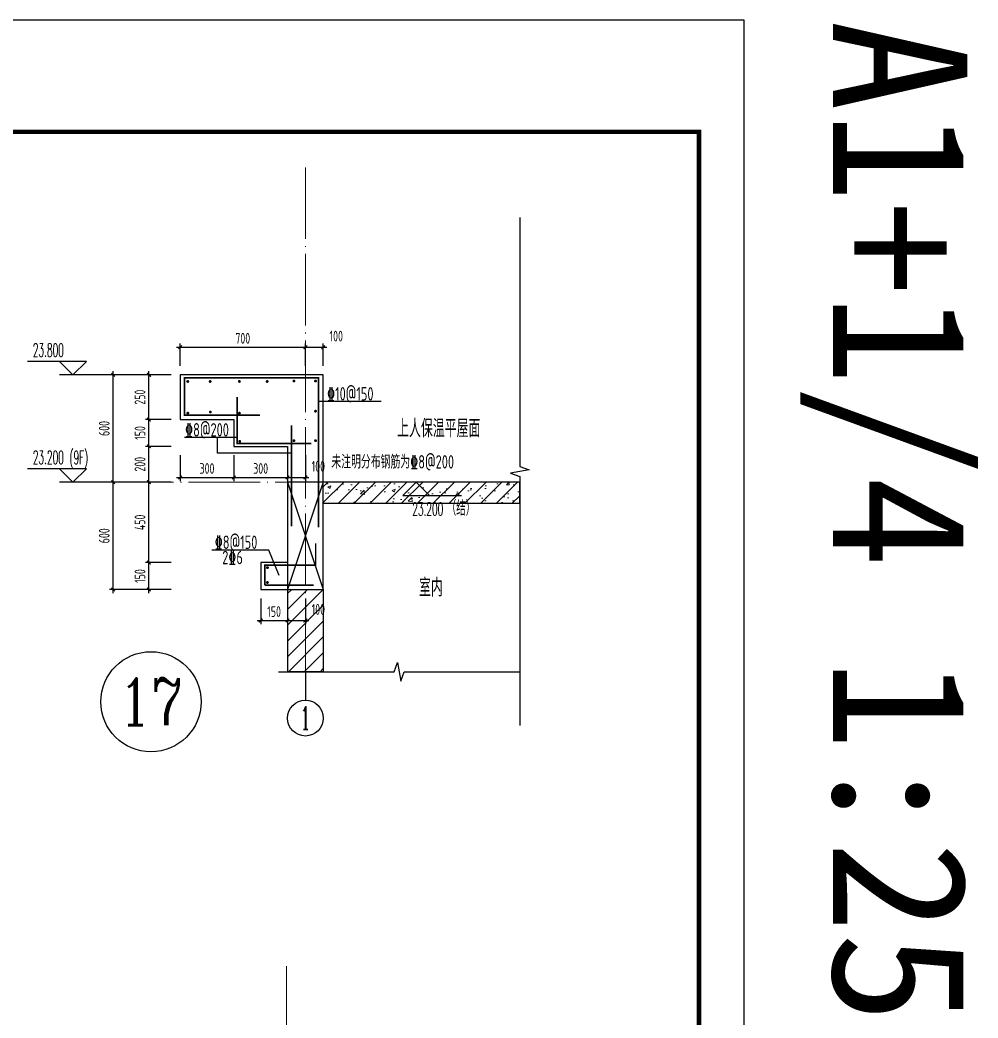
# Model space of a CAD drawing. Extents: x -1712635 to -854203, y -534641 to -21985.
# Drawn here: x -883123 to -877766, y -148463 to -142882 of the extents above; entities that cross this region are included whole.
import ezdxf
from ezdxf.enums import TextEntityAlignment as Align

# ---------------------------------------------------------------- set-up
doc = ezdxf.new("R2010")
doc.units = 0
doc.header["$LTSCALE"] = 1000
doc.linetypes.add('DOTE', pattern=[2.42, 2, -0.2, 0.02, -0.2])
doc.layers.get('0').update_dxf_attribs({"linetype": 'CONTINUOUS'})
doc.layers.get('Defpoints').update_dxf_attribs({"linetype": 'CONTINUOUS'})
for name, color, linetype in [('A-AXIS_TEXT', 7, 'CONTINUOUS'), ('AXIS', 3, 'CONTINUOUS'), ('DIM', 2, 'CONTINUOUS'), ('DIM_ELEV', 3, 'CONTINUOUS'), ('DIM_SYMB', 3, 'CONTINUOUS'), ('PUB_TEXT', 2, 'CONTINUOUS'), ('REIN', 6, 'CONTINUOUS'), ('S-大样-砼线', 7, 'CONTINUOUS'), ('S-引出线', 40, 'CONTINUOUS'), ('TEXT', 2, 'CONTINUOUS'), ('WALL', 2, 'CONTINUOUS'), ('yichutu', 7, 'CONTINUOUS')]:
    doc.layers.add(name, color=color, linetype=linetype)
for name, color, linetype, lineweight in [('AXIS_TEXT', 7, 'CONTINUOUS', 20), ('DOTE', 19, 'DOTE', 9), ('PUB_HATCH', 8, 'CONTINUOUS', 9), ('图框', 9, 'CONTINUOUS', 18)]:
    doc.layers.add(name, color=color, linetype=linetype, lineweight=lineweight)
doc.styles.add('_TCH_AXIS', font='COMPLEX', dxfattribs={"bigfont": 'GBCBIG'})
doc.styles.add('_TCH_DIM', font='SIMPLEX.shx', dxfattribs={"width": 0.7, "bigfont": 'GBCBIG.shx'})
doc.styles.add('_TCH_LABEL', font='simhei.ttf')
doc.styles.add('COMPLEX', font='COMPLEX')
doc.styles.add('TSSD_DIMENSION', font='Tssdeng.shx', dxfattribs={"width": 0.7, "bigfont": 'tssdchn.shx'})
doc.styles.add('TSSD_REIN', font='tssdeng.shx', dxfattribs={"width": 0.7, "height": 300, "bigfont": 'tssdchn.shx'})
doc.dimstyles.new('TSSD_20_20', dxfattribs={"dimtxt": 60, "dimasz": 20, "dimexe": 20, "dimexo": 50, "dimgap": 20, "dimtad": 1, "dimdec": 0, "dimzin": 0, "dimdsep": 46, "dimtxsty": 'TSSD_DIMENSION', "dimblk": 'ARCHTICK', "dimblk1": 'ARCHTICK', "dimblk2": 'ARCHTICK', "dimcen": 0, "dimdle": 20, "dimclrt": 7, "dimadec": 0, "dimazin": 0, "dimtfac": 1, "dimtdec": 0, "dimtix": 1, "dimtmove": 2, "dimatfit": 3, "dimfxl": 0, "dimtolj": 1, "dimtzin": 0, "dimarcsym": 0})

# ---------------------------------------------------------------- blocks, each defined once
blk = doc.blocks.new('GFDDDDRG')
at = {"layer": '图框'}
blk.add_lwpolyline([(923310, -107437), (923310, -159999), (893610, -159999), (893610, -107437)], close=True, dxfattribs=at)
blk.add_lwpolyline([(923310, -107437), (923310, -159999), (893610, -159999), (893610, -107437)], close=True, dxfattribs=at)
at = {"layer": '图框', "const_width": 50}
blk.add_lwpolyline([(894110, -159499), (922810, -159499), (922810, -108687), (894110, -108687)], close=True, dxfattribs=at)
blk = doc.blocks.new('yct-1051-594-26275-14850-25-1002.0')
at = {"layer": 'yichutu', "color": 7}
blk.add_lwpolyline([(0, 0), (0, 14850), (26275, 14850), (26275, 0)], close=True, dxfattribs=at)
at = {"layer": 'yichutu', "color": 7, "style": '_TCH_LABEL'}
blk.add_text('A1+1/4 1:25', height=750, dxfattribs=at).set_placement((0, 15350))
blk = doc.blocks.new('_ArchTick')
at = {"color": 0, "const_width": 0.35}
blk.add_lwpolyline([(-0.5, -0.5), (0.5, 0.5)], dxfattribs=at)
blk = doc.blocks.new('*D3675')
at = {"layer": 'Defpoints', "color": 0}
for p in [(-881776.8, -146066.5), (-881626.8, -146066.5), (-881626.8, -146240.2)]:
    blk.add_point(p, dxfattribs=at)
at = {"layer": 'DIM', "color": 0, "lineweight": -2}
for p, q in [((-881776.8, -146116.5), (-881776.8, -146260.2)), ((-881626.8, -146116.5), (-881626.8, -146260.2)), ((-881796.8, -146240.2), (-881606.8, -146240.2))]:
    blk.add_line(p, q, dxfattribs=at)
at = {"layer": 'DIM', "color": 0, "lineweight": -2, "xscale": 20, "yscale": 20, "zscale": 20, "rotation": 180}
blk.add_blockref('_ArchTick', (-881776.8, -146240.2), dxfattribs=at)
at = {"layer": 'DIM', "color": 0, "lineweight": -2, "xscale": 20, "yscale": 20, "zscale": 20}
blk.add_blockref('_ArchTick', (-881626.8, -146240.2), dxfattribs=at)
at = {"layer": 'DIM', "color": 7, "insert": (-881701.8, -146190.2), "char_height": 60, "attachment_point": 5, "style": 'TSSD_DIMENSION'}
blk.add_mtext('\\A1;150', dxfattribs=at)
blk = doc.blocks.new('*D3676')
at = {"layer": 'Defpoints', "color": 0}
for p in [(-881626.8, -146066.5), (-881526.8, -146066.5), (-881526.8, -146240.2)]:
    blk.add_point(p, dxfattribs=at)
at = {"layer": 'DIM', "color": 0, "lineweight": -2}
for p, q in [((-881626.8, -146116.5), (-881626.8, -146260.2)), ((-881526.8, -146116.5), (-881526.8, -146260.2)), ((-881646.8, -146240.2), (-881506.8, -146240.2))]:
    blk.add_line(p, q, dxfattribs=at)
at = {"layer": 'DIM', "color": 0, "lineweight": -2, "xscale": 20, "yscale": 20, "zscale": 20, "rotation": 180}
blk.add_blockref('_ArchTick', (-881626.8, -146240.2), dxfattribs=at)
at = {"layer": 'DIM', "color": 0, "lineweight": -2, "xscale": 20, "yscale": 20, "zscale": 20}
blk.add_blockref('_ArchTick', (-881526.8, -146240.2), dxfattribs=at)
at = {"layer": 'DIM', "color": 7, "insert": (-881454.4, -146178), "char_height": 60, "attachment_point": 5, "style": 'TSSD_DIMENSION'}
blk.add_mtext('\\A1;100', dxfattribs=at)
blk = doc.blocks.new('*D3677')
at = {"layer": 'Defpoints', "color": 0}
for p in [(-882226.8, -145266.5), (-881926.8, -145266.5), (-881926.8, -145440.2)]:
    blk.add_point(p, dxfattribs=at)
at = {"layer": 'DIM', "color": 0, "lineweight": -2}
for p, q in [((-882226.8, -145316.5), (-882226.8, -145460.2)), ((-881926.8, -145316.5), (-881926.8, -145460.2)), ((-882246.8, -145440.2), (-881906.8, -145440.2))]:
    blk.add_line(p, q, dxfattribs=at)
at = {"layer": 'DIM', "color": 0, "lineweight": -2, "xscale": 20, "yscale": 20, "zscale": 20, "rotation": 180}
blk.add_blockref('_ArchTick', (-882226.8, -145440.2), dxfattribs=at)
at = {"layer": 'DIM', "color": 0, "lineweight": -2, "xscale": 20, "yscale": 20, "zscale": 20}
blk.add_blockref('_ArchTick', (-881926.8, -145440.2), dxfattribs=at)
at = {"layer": 'DIM', "color": 7, "insert": (-882076.8, -145390.2), "char_height": 60, "attachment_point": 5, "style": 'TSSD_DIMENSION'}
blk.add_mtext('\\A1;300', dxfattribs=at)
blk = doc.blocks.new('*D3678')
at = {"layer": 'Defpoints', "color": 0}
for p in [(-881926.8, -145266.5), (-881626.8, -145266.5), (-881626.8, -145440.2)]:
    blk.add_point(p, dxfattribs=at)
at = {"layer": 'DIM', "color": 0, "lineweight": -2}
for p, q in [((-881926.8, -145316.5), (-881926.8, -145460.2)), ((-881626.8, -145316.5), (-881626.8, -145460.2)), ((-881946.8, -145440.2), (-881606.8, -145440.2))]:
    blk.add_line(p, q, dxfattribs=at)
at = {"layer": 'DIM', "color": 0, "lineweight": -2, "xscale": 20, "yscale": 20, "zscale": 20, "rotation": 180}
blk.add_blockref('_ArchTick', (-881926.8, -145440.2), dxfattribs=at)
at = {"layer": 'DIM', "color": 0, "lineweight": -2, "xscale": 20, "yscale": 20, "zscale": 20}
blk.add_blockref('_ArchTick', (-881626.8, -145440.2), dxfattribs=at)
at = {"layer": 'DIM', "color": 7, "insert": (-881776.8, -145390.2), "char_height": 60, "attachment_point": 5, "style": 'TSSD_DIMENSION'}
blk.add_mtext('\\A1;300', dxfattribs=at)
blk = doc.blocks.new('*D3679')
at = {"layer": 'Defpoints', "color": 0}
for p in [(-881626.8, -145266.5), (-881526.8, -145266.5), (-881526.8, -145440.2)]:
    blk.add_point(p, dxfattribs=at)
at = {"layer": 'DIM', "color": 0, "lineweight": -2}
for p, q in [((-881626.8, -145316.5), (-881626.8, -145460.2)), ((-881526.8, -145316.5), (-881526.8, -145460.2)), ((-881646.8, -145440.2), (-881506.8, -145440.2))]:
    blk.add_line(p, q, dxfattribs=at)
at = {"layer": 'DIM', "color": 0, "lineweight": -2, "xscale": 20, "yscale": 20, "zscale": 20, "rotation": 180}
blk.add_blockref('_ArchTick', (-881626.8, -145440.2), dxfattribs=at)
at = {"layer": 'DIM', "color": 0, "lineweight": -2, "xscale": 20, "yscale": 20, "zscale": 20}
blk.add_blockref('_ArchTick', (-881526.8, -145440.2), dxfattribs=at)
at = {"layer": 'DIM', "color": 7, "insert": (-881454.4, -145378), "char_height": 60, "attachment_point": 5, "style": 'TSSD_DIMENSION'}
blk.add_mtext('\\A1;100', dxfattribs=at)
blk = doc.blocks.new('*D3680')
at = {"layer": 'Defpoints', "color": 0}
for p in [(-881526.8, -144712.3), (-882226.8, -144866.5), (-881526.8, -144866.5)]:
    blk.add_point(p, dxfattribs=at)
at = {"layer": 'DIM', "color": 0, "lineweight": -2}
for p, q in [((-882226.8, -144816.5), (-882226.8, -144692.3)), ((-881526.8, -144816.5), (-881526.8, -144692.3)), ((-882246.8, -144712.3), (-881506.8, -144712.3))]:
    blk.add_line(p, q, dxfattribs=at)
at = {"layer": 'DIM', "color": 0, "lineweight": -2, "xscale": 20, "yscale": 20, "zscale": 20, "rotation": 180}
blk.add_blockref('_ArchTick', (-882226.8, -144712.3), dxfattribs=at)
at = {"layer": 'DIM', "color": 0, "lineweight": -2, "xscale": 20, "yscale": 20, "zscale": 20}
blk.add_blockref('_ArchTick', (-881526.8, -144712.3), dxfattribs=at)
at = {"layer": 'DIM', "color": 7, "insert": (-881876.8, -144662.3), "char_height": 60, "attachment_point": 5, "style": 'TSSD_DIMENSION'}
blk.add_mtext('\\A1;700', dxfattribs=at)
blk = doc.blocks.new('*D3681')
at = {"layer": 'Defpoints', "color": 0}
for p in [(-881426.8, -144712.3), (-881526.8, -144866.5), (-881426.8, -144866.5)]:
    blk.add_point(p, dxfattribs=at)
at = {"layer": 'DIM', "color": 0, "lineweight": -2}
for p, q in [((-881526.8, -144816.5), (-881526.8, -144692.3)), ((-881426.8, -144816.5), (-881426.8, -144692.3)), ((-881546.8, -144712.3), (-881406.8, -144712.3))]:
    blk.add_line(p, q, dxfattribs=at)
at = {"layer": 'DIM', "color": 0, "lineweight": -2, "xscale": 20, "yscale": 20, "zscale": 20, "rotation": 180}
blk.add_blockref('_ArchTick', (-881526.8, -144712.3), dxfattribs=at)
at = {"layer": 'DIM', "color": 0, "lineweight": -2, "xscale": 20, "yscale": 20, "zscale": 20}
blk.add_blockref('_ArchTick', (-881426.8, -144712.3), dxfattribs=at)
at = {"layer": 'DIM', "color": 7, "insert": (-881354.4, -144650.1), "char_height": 60, "attachment_point": 5, "style": 'TSSD_DIMENSION'}
blk.add_mtext('\\A1;100', dxfattribs=at)
blk = doc.blocks.new('*D3682')
at = {"layer": 'Defpoints', "color": 0}
for p in [(-882401.4, -144866.5), (-882226.8, -144866.5), (-882226.8, -145116.5)]:
    blk.add_point(p, dxfattribs=at)
at = {"layer": 'DIM', "color": 0, "lineweight": -2}
for p, q in [((-882401.4, -145136.5), (-882401.4, -144846.5)), ((-882276.8, -144866.5), (-882421.4, -144866.5)), ((-882276.8, -145116.5), (-882421.4, -145116.5))]:
    blk.add_line(p, q, dxfattribs=at)
at = {"layer": 'DIM', "color": 0, "lineweight": -2, "xscale": 20, "yscale": 20, "zscale": 20}
for p, rotation in [((-882401.4, -144866.5), 90), ((-882401.4, -145116.5), 270)]:
    blk.add_blockref('_ArchTick', p, dxfattribs=dict(at, rotation=rotation))
at = {"layer": 'DIM', "color": 7, "insert": (-882451.4, -144991.5), "char_height": 60, "attachment_point": 5, "rotation": 90, "style": 'TSSD_DIMENSION'}
blk.add_mtext('\\A1;250', dxfattribs=at)
blk = doc.blocks.new('*D3683')
at = {"layer": 'Defpoints', "color": 0}
for p in [(-882401.4, -145116.5), (-882226.8, -145116.5), (-882226.8, -145266.5)]:
    blk.add_point(p, dxfattribs=at)
at = {"layer": 'DIM', "color": 0, "lineweight": -2}
for p, q in [((-882276.8, -145116.5), (-882421.4, -145116.5)), ((-882401.4, -145286.5), (-882401.4, -145096.5)), ((-882276.8, -145266.5), (-882421.4, -145266.5))]:
    blk.add_line(p, q, dxfattribs=at)
at = {"layer": 'DIM', "color": 0, "lineweight": -2, "xscale": 20, "yscale": 20, "zscale": 20}
for p, rotation in [((-882401.4, -145116.5), 90), ((-882401.4, -145266.5), 270)]:
    blk.add_blockref('_ArchTick', p, dxfattribs=dict(at, rotation=rotation))
at = {"layer": 'DIM', "color": 7, "insert": (-882451.4, -145191.5), "char_height": 60, "attachment_point": 5, "rotation": 90, "style": 'TSSD_DIMENSION'}
blk.add_mtext('\\A1;150', dxfattribs=at)
blk = doc.blocks.new('*D3684')
at = {"layer": 'Defpoints', "color": 0}
for p in [(-882401.4, -145266.5), (-882226.8, -145266.5), (-882226.8, -145466.5)]:
    blk.add_point(p, dxfattribs=at)
at = {"layer": 'DIM', "color": 0, "lineweight": -2}
for p, q in [((-882401.4, -145486.5), (-882401.4, -145246.5)), ((-882276.8, -145266.5), (-882421.4, -145266.5)), ((-882276.8, -145466.5), (-882421.4, -145466.5))]:
    blk.add_line(p, q, dxfattribs=at)
at = {"layer": 'DIM', "color": 0, "lineweight": -2, "xscale": 20, "yscale": 20, "zscale": 20}
for p, rotation in [((-882401.4, -145266.5), 90), ((-882401.4, -145466.5), 270)]:
    blk.add_blockref('_ArchTick', p, dxfattribs=dict(at, rotation=rotation))
at = {"layer": 'DIM', "color": 7, "insert": (-882451.4, -145366.5), "char_height": 60, "attachment_point": 5, "rotation": 90, "style": 'TSSD_DIMENSION'}
blk.add_mtext('\\A1;200', dxfattribs=at)
blk = doc.blocks.new('*D3685')
at = {"layer": 'Defpoints', "color": 0}
for p in [(-882401.4, -145466.5), (-882226.8, -145466.5), (-882226.8, -145916.5)]:
    blk.add_point(p, dxfattribs=at)
at = {"layer": 'DIM', "color": 0, "lineweight": -2}
for p, q in [((-882276.8, -145466.5), (-882421.4, -145466.5)), ((-882401.4, -145936.5), (-882401.4, -145446.5)), ((-882276.8, -145916.5), (-882421.4, -145916.5))]:
    blk.add_line(p, q, dxfattribs=at)
at = {"layer": 'DIM', "color": 0, "lineweight": -2, "xscale": 20, "yscale": 20, "zscale": 20}
for p, rotation in [((-882401.4, -145466.5), 90), ((-882401.4, -145916.5), 270)]:
    blk.add_blockref('_ArchTick', p, dxfattribs=dict(at, rotation=rotation))
at = {"layer": 'DIM', "color": 7, "insert": (-882451.4, -145691.5), "char_height": 60, "attachment_point": 5, "rotation": 90, "style": 'TSSD_DIMENSION'}
blk.add_mtext('\\A1;450', dxfattribs=at)
blk = doc.blocks.new('*D3686')
at = {"layer": 'Defpoints', "color": 0}
for p in [(-882401.4, -145916.5), (-882226.8, -145916.5), (-882226.8, -146066.5)]:
    blk.add_point(p, dxfattribs=at)
at = {"layer": 'DIM', "color": 0, "lineweight": -2}
for p, q in [((-882276.8, -145916.5), (-882421.4, -145916.5)), ((-882401.4, -146086.5), (-882401.4, -145896.5)), ((-882276.8, -146066.5), (-882421.4, -146066.5))]:
    blk.add_line(p, q, dxfattribs=at)
at = {"layer": 'DIM', "color": 0, "lineweight": -2, "xscale": 20, "yscale": 20, "zscale": 20}
for p, rotation in [((-882401.4, -145916.5), 90), ((-882401.4, -146066.5), 270)]:
    blk.add_blockref('_ArchTick', p, dxfattribs=dict(at, rotation=rotation))
at = {"layer": 'DIM', "color": 7, "insert": (-882451.4, -145991.5), "char_height": 60, "attachment_point": 5, "rotation": 90, "style": 'TSSD_DIMENSION'}
blk.add_mtext('\\A1;150', dxfattribs=at)
blk = doc.blocks.new('*D3687')
at = {"layer": 'Defpoints', "color": 0}
for p in [(-882601.4, -145466.5), (-882301.4, -145466.5), (-882301.4, -146066.5)]:
    blk.add_point(p, dxfattribs=at)
at = {"layer": 'DIM', "color": 0, "lineweight": -2}
for p, q in [((-882351.4, -145466.5), (-882621.4, -145466.5)), ((-882601.4, -146086.5), (-882601.4, -145446.5)), ((-882351.4, -146066.5), (-882621.4, -146066.5))]:
    blk.add_line(p, q, dxfattribs=at)
at = {"layer": 'DIM', "color": 0, "lineweight": -2, "xscale": 20, "yscale": 20, "zscale": 20}
for p, rotation in [((-882601.4, -145466.5), 90), ((-882601.4, -146066.5), 270)]:
    blk.add_blockref('_ArchTick', p, dxfattribs=dict(at, rotation=rotation))
at = {"layer": 'DIM', "color": 7, "insert": (-882651.4, -145766.5), "char_height": 60, "attachment_point": 5, "rotation": 90, "style": 'TSSD_DIMENSION'}
blk.add_mtext('\\A1;600', dxfattribs=at)
blk = doc.blocks.new('*D3688')
at = {"layer": 'Defpoints', "color": 0}
for p in [(-882601.4, -144866.5), (-882301.4, -144866.5), (-882301.4, -145466.5)]:
    blk.add_point(p, dxfattribs=at)
at = {"layer": 'DIM', "color": 0, "lineweight": -2}
for p, q in [((-882601.4, -145486.5), (-882601.4, -144846.5)), ((-882351.4, -144866.5), (-882621.4, -144866.5)), ((-882351.4, -145466.5), (-882621.4, -145466.5))]:
    blk.add_line(p, q, dxfattribs=at)
at = {"layer": 'DIM', "color": 0, "lineweight": -2, "xscale": 20, "yscale": 20, "zscale": 20}
for p, rotation in [((-882601.4, -144866.5), 90), ((-882601.4, -145466.5), 270)]:
    blk.add_blockref('_ArchTick', p, dxfattribs=dict(at, rotation=rotation))
at = {"layer": 'DIM', "color": 7, "insert": (-882651.4, -145166.5), "char_height": 60, "attachment_point": 5, "rotation": 90, "style": 'TSSD_DIMENSION'}
blk.add_mtext('\\A1;600', dxfattribs=at)
blk = doc.blocks.new('_AXISO')
blk.add_circle((0, 0), 0.5)
at = {"layer": 'A-AXIS_TEXT', "style": 'COMPLEX', "width": 1.041667}
blk.add_attdef('A', text='', height=0.56, dxfattribs=at).set_placement((-0.25, -0.28), (0.25, -0.28), align=Align.FIT)
blk = doc.blocks.new('20210809.04143009')
at = {"layer": 'REIN', "const_width": 9}
for points in [[(87577.4, 67531.6), (87154.5, 67531.6), (87154.5, 67739.9), (87903.5, 67739.9), (87903.5, 66904.9)], [(87448.4, 67632.6), (87448.4, 67373.2), (87864.3, 67373.2)], [(87752.4, 66910.5), (87752.4, 67475.3)], [(87603.8, 66580.9), (87603.8, 66692.7), (87887.7, 66692.7), (87887.7, 66815.7)], [(87603.8, 66580.9), (87876.3, 66580.9)]]:
    blk.add_lwpolyline(points, dxfattribs=at)
at = {"layer": 'REIN', "const_width": 8}
for points in [[(87168.8, 67720.3, 1), (87176.8, 67720.3, 1)], [(87293.8, 67720.3, 1), (87301.8, 67720.3, 1)], [(87457.5, 67720.3, 1), (87465.5, 67720.3, 1)], [(87612.4, 67720.3, 1), (87620.4, 67720.3, 1)], [(87762.2, 67722.6, 1), (87770.2, 67722.6, 1)], [(87882.9, 67722.6, 1), (87890.9, 67722.6, 1)], [(87168.8, 67542.9, 1), (87176.8, 67542.9, 1)], [(87294.9, 67549.5, 1), (87302.9, 67549.5, 1)], [(87457.5, 67542.9, 1), (87465.5, 67542.9, 1)], [(87882.9, 67554.1, 1), (87890.9, 67554.1, 1)], [(87459, 67385.4, 1), (87467, 67385.4, 1)], [(87762.2, 67389.2, 1), (87770.2, 67389.2, 1)], [(87882.9, 67389.2, 1), (87890.9, 67389.2, 1)], [(87614, 66679.1, 1), (87622, 66679.1, 1)], [(87614, 66596.2, 1), (87622, 66596.2, 1)]]:
    blk.add_lwpolyline(points, format="xyb", close=True, dxfattribs=at)
at = {"layer": 'S-引出线'}
for p, q in [((87899.5, 67609.5), (88253.1, 67609.5)), ((87154.5, 67408.2), (87448.4, 67408.2)), ((87338.1, 67319.1), (87338.1, 67408.2)), ((87752.4, 67319.1), (87338.1, 67319.1))]:
    blk.add_line(p, q, dxfattribs=at)
blk.add_lwpolyline([(87683, 66635.5), (87625, 66777), (87306.6, 66777)], dxfattribs=at)
at = {"layer": 'TEXT', "style": 'TSSD_REIN', "width": 0.7}
for s, p in [('%%13210@150', (87951.6, 67613.6)), ('%%1328@200', (87157.6, 67412.4)), ('未注明分布钢筋为%%1328@200', (87975.3, 67233.3)), ('%%1328@150', (87323.6, 66783.8)), ('2%%1326', (87365.4, 66698.6))]:
    blk.add_text(s, height=75, rotation=0, dxfattribs=at).set_placement(p)

msp = doc.modelspace()

# ---------------------------------------------------------------- hatches: boundary and pattern name
at = {"layer": 'PUB_HATCH'}
h = msp.add_hatch(dxfattribs=at)
h.set_pattern_fill('钢筋混凝土', color=256, scale=25, style=0)
h.set_pattern_definition([(45, (-1569657.01, 4552.52), (-44.194174, 44.194174), []), (50, (-1569657.01, 4552.52), (179.315046, -15.688034), [18.75, -206.25]), (355, (-1569657.01, 4552.52), (-34.687833, 188.048033), [15, -165]), (100.4514, (-1569642.07, 4551.21), (144.627345, 172.359886), [15.935047, -175.28553]), (46.1842, (-1569657, 4602.52), (266.81026, -41.379754), [28.125, -309.375]), (96.6356, (-1569634.78, 4599.07), (233.66568, 243.52947), [23.90257, -262.92825]), (351.1842, (-1569657, 4602.52), (233.66549, 243.52965), [22.5, -247.5]), (21, (-1569632.01, 4590.02), (149.226763, -100.654723), [18.75, -206.25]), (326, (-1569632.01, 4590.02), (60.828833, 181.28751), [15, -165]), (71.4514, (-1569619.58, 4581.63), (210.055657, 80.632624), [15.935047, -175.28553]), (37.5, (-1569657.01, 4552.52), (3.039964, 83.2234635), [0, -163, 0, -167.5, 0, -165.625]), (7.5, (-1569657.01, 4552.52), (65.767384, 98.602928), [0, -95.5, 0, -159.25, 0, -63.125]), (327.5, (-1569712.76, 4552.52), (133.455609, -5.638718), [0, -62.5, 0, -195, 0, -258.75]), (317.5, (-1569737.76, 4552.52), (145.796542, 25.026246), [0, -81.25, 0, -129.5, 0, -183.75])])
h.paths.add_polyline_path([(-881426.83, -145466.47), (-881426.83, -145586.47), (-880328.31, -145586.47), (-880328.31, -145466.47)])
h = msp.add_hatch(dxfattribs=at)
h.set_pattern_fill('普通砖', color=256, scale=25, style=0)
h.set_pattern_definition([(45, (-1569657.01, 4597.395), (-44.1941915, 44.1941915), [])])
h.paths.add_polyline_path([(-881426.83, -146066.47), (-881525, -146066.47), (-881626.79, -146066.47), (-881626.78, -146526.63), (-881426.78, -146526.62), (-881426.79, -146066.47)])

# ---------------------------------------------------------------- linework, layer by layer
at = {"layer": 'AXIS'}
msp.add_line((-881526.86, -146526.62), (-881526.86, -146686.02), dxfattribs=at)
at = {"layer": 'AXIS', "color": 6}
msp.add_circle((-882390.11, -146694.68), 280, dxfattribs=at)
at = {"layer": 'DIM_ELEV'}
for p, q in [((-882751.44, -144791.47), (-883079.44, -144791.47)), ((-882826.44, -144866.47), (-882901.44, -144791.47)), ((-882826.44, -144866.47), (-882751.44, -144791.47)), ((-882401.44, -144866.47), (-882901.44, -144866.47)), ((-882751.44, -145391.47), (-883079.44, -145391.47)), ((-882826.44, -145466.47), (-882901.44, -145391.47)), ((-882826.44, -145466.47), (-882751.44, -145391.47)), ((-882401.44, -145466.47), (-882901.44, -145466.47))]:
    msp.add_line(p, q, dxfattribs=at)
at = {"layer": 'DIM_ELEV', "color": 3}
for p, q in [((-880907.64, -145466.47), (-880982.64, -145541.47)), ((-880907.64, -145466.47), (-880832.64, -145541.47)), ((-880982.64, -145541.47), (-880654.64, -145541.47))]:
    msp.add_line(p, q, dxfattribs=at)
at = {"layer": 'DIM_SYMB'}
for points in [[(-880328.31, -143986.47), (-880328.31, -145378.42), (-880275.81, -145397.53), (-880380.81, -145416.04), (-880328.31, -145434.67), (-880328.31, -146826.62)], [(-881676.83, -146526.62), (-881030.7, -146526.62), (-881011.59, -146474.12), (-880993.07, -146579.12), (-880974.45, -146526.62), (-880328.31, -146526.62)]]:
    msp.add_lwpolyline(points, dxfattribs=at)
at = {"layer": 'DOTE', "color": 1, "linetype": 'DOTE', "ltscale": 0.2}
for p, q in [((-881526.83, -146526.62), (-881526.83, -143686.47)), ((-880328.31, -145466.47), (-882301.44, -145466.47)), ((-881633.01, -152928.53), (-881633.01, -148147.77))]:
    msp.add_line(p, q, dxfattribs=at)
at = {"layer": 'S-大样-砼线'}
for p, q in [((-881626.84, -145466.47), (-881426.84, -146066.47)), ((-881426.83, -145466.47), (-881626.83, -146066.47))]:
    msp.add_line(p, q, dxfattribs=at)
msp.add_lwpolyline([(-881426.84, -145466.47), (-881626.84, -145466.47), (-881626.84, -146066.47), (-881426.84, -146066.47)], close=True, dxfattribs=at)
at = {"layer": 'WALL'}
for p, q in [((-881426.83, -144866.48), (-882226.83, -144866.46)), ((-882226.83, -144866.46), (-882226.83, -145116.46)), ((-881426.83, -145466.47), (-881426.83, -144866.48)), ((-882226.83, -145116.46), (-881926.83, -145116.47)), ((-881926.83, -145116.47), (-881926.83, -145266.47)), ((-881926.83, -145266.47), (-881626.83, -145266.47)), ((-881626.83, -145266.47), (-881626.83, -145916.47)), ((-880328.31, -145466.47), (-881426.83, -145466.47)), ((-880328.31, -145586.47), (-880328.31, -145466.47)), ((-880328.31, -145586.47), (-881426.83, -145586.47)), ((-881426.83, -146066.47), (-881426.83, -145586.47)), ((-881626.83, -145916.47), (-881776.83, -145916.47)), ((-881776.83, -145916.47), (-881776.83, -146066.47)), ((-881776.83, -146066.47), (-881426.83, -146066.47)), ((-881626.79, -146066.47), (-881626.78, -146526.63)), ((-881426.79, -146066.47), (-881426.83, -146066.47)), ((-881426.79, -146066.47), (-881426.78, -146526.62)), ((-881426.78, -146526.62), (-881626.78, -146526.63))]:
    msp.add_line(p, q, dxfattribs=at)

# ---------------------------------------------------------------- block references
at = {"xscale": 0.5, "yscale": 0.5, "zscale": 0.5}
msp.add_blockref('GFDDDDRG', (-1340731.4, -89164.01), dxfattribs=at)
at = {"layer": 'AXIS'}
ref = msp.add_blockref('_AXISO', (-881526.86, -146786.02), dxfattribs=dict(at, xscale=200, yscale=200, zscale=200))
ref.add_attrib('A', '1', dxfattribs={"layer": 'AXIS_TEXT', "height": 128.68, "style": '_TCH_AXIS'}).set_placement((-881554.44, -146850.36), (-881499.29, -146850.36), align=Align.FIT)
at = {"layer": 'REIN'}
msp.add_blockref('20210809.04143009', (-969357.09, -212623.93), dxfattribs=at)
at = {"layer": 'yichutu', "rotation": 270}
msp.add_blockref('yct-1051-594-26275-14850-25-1002.0', (-893926.51, -142882.49), dxfattribs=at)

# ---------------------------------------------------------------- texts
at = {"layer": 'AXIS_TEXT', "color": 6, "style": '_TCH_AXIS'}
msp.add_text('17', height=262.756, dxfattribs=at).set_placement((-882571.54, -146826.06), (-882208.68, -146826.06), align=Align.FIT)
at = {"layer": 'DIM_ELEV', "color": 7, "style": '_TCH_DIM'}
for s, height, width, p in [('23.200', 74.375, 0.494118, (-880929.19, -145653.99)), ('（结）', 84.397, 0.7, (-880736.69, -145653.99))]:
    msp.add_text(s, height=height, dxfattribs=dict(at, width=width)).set_placement(p)
at = {"layer": 'PUB_TEXT'}
for s, height, style, width, p in [('23.800', 74.375, '_TCH_DIM', 0.494118, (-883050.54, -144765.22)), ('上人保温平屋面', 100, 'TSSD_REIN', 0.7, (-881013.9, -145216.65)), ('23.200', 74.375, '_TCH_DIM', 0.494118, (-883050.54, -145365.22)), ('(9F)', 74.375, '_TCH_DIM', 0.494118, (-882845.14, -145366.44)), ('室内', 100, 'TSSD_REIN', 0.7, (-880891.43, -146105.81))]:
    msp.add_text(s, height=height, dxfattribs=dict(at, style=style, width=width)).set_placement(p)

# ---------------------------------------------------------------- dimensions: what is measured, and where the dimension line sits
at = {"layer": 'DIM'}
for p1, p2, distance, picture, middle in [((-882226.83, -144866.47), (-881526.83, -144866.47), 154.16, '*D3680', (-881876.83, -144662.31)), ((-882301.44, -145466.47), (-882301.44, -144866.47), 300, '*D3688', (-882651.44, -145166.47)), ((-882226.83, -145116.47), (-882226.83, -144866.47), 174.61, '*D3682', (-882451.44, -144991.47)), ((-882226.83, -145266.47), (-882226.83, -145116.47), 174.61, '*D3683', (-882451.44, -145191.47)), ((-882226.83, -145466.47), (-882226.83, -145266.47), 174.61, '*D3684', (-882451.44, -145366.47)), ((-882226.83, -145266.47), (-881926.83, -145266.47), -173.71, '*D3677', (-882076.83, -145390.18)), ((-881926.83, -145266.47), (-881626.83, -145266.47), -173.71, '*D3678', (-881776.83, -145390.18)), ((-882301.44, -146066.48), (-882301.44, -145466.47), 300, '*D3687', (-882651.44, -145766.47)), ((-882226.83, -145916.47), (-882226.83, -145466.47), 174.61, '*D3685', (-882451.44, -145691.47)), ((-882226.83, -146066.47), (-882226.83, -145916.47), 174.61, '*D3686', (-882451.44, -145991.47)), ((-881776.83, -146066.47), (-881626.83, -146066.47), -173.71, '*D3675', (-881701.83, -146190.18))]:
    dim = msp.add_aligned_dim(p1=p1, p2=p2, distance=distance, dimstyle='TSSD_20_20', dxfattribs=at)
    dim.commit()
    dim.dimension.update_dxf_attribs({"geometry": picture, "text_midpoint": middle})
for base, p1, p2, picture, middle in [((-881426.83, -144712.31), (-881526.83, -144866.47), (-881426.83, -144866.47), '*D3681', (-881354.42, -144650.12)), ((-881526.83, -145440.18), (-881626.83, -145266.47), (-881526.83, -145266.47), '*D3679', (-881454.42, -145377.99)), ((-881526.83, -146240.18), (-881626.83, -146066.47), (-881526.83, -146066.47), '*D3676', (-881454.42, -146177.99))]:
    dim = msp.add_linear_dim(base=base, p1=p1, p2=p2, angle=360, dimstyle='TSSD_20_20', dxfattribs=at)
    dim.commit()
    dim.dimension.update_dxf_attribs({"geometry": picture, "text_midpoint": middle, "dimtype": 161})

doc.saveas('drawing.dxf')
